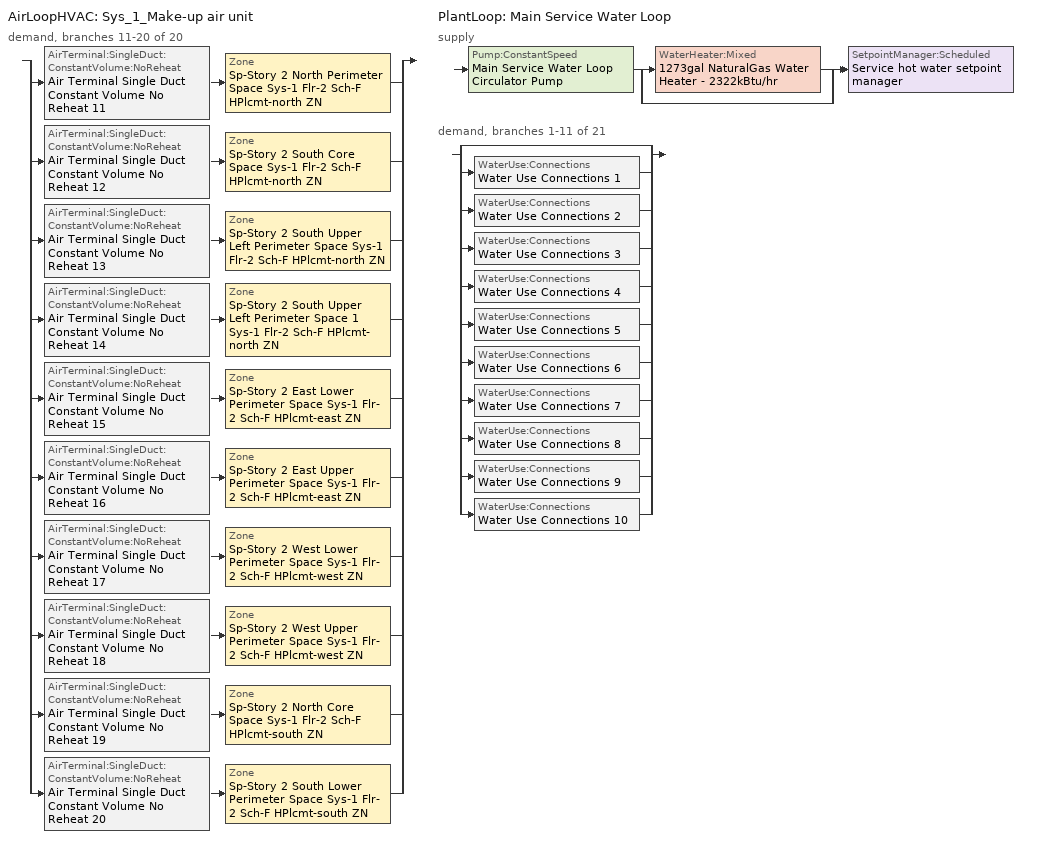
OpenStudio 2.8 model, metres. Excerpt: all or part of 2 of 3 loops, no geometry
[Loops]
AirLoopHVAC 'Sys_1_Make-up air unit'
 demand, branches 11-20 of 20: split
  | AirTerminal:SingleDuct:ConstantVolume:NoReheat 'Air Terminal Single Duct Constant Volume No Reheat 11' > Zone 'Sp-Story 2 North Perimeter Space Sys-1 Flr-2 Sch-F HPlcmt-north ZN'
  | AirTerminal:SingleDuct:ConstantVolume:NoReheat 'Air Terminal Single Duct Constant Volume No Reheat 12' > Zone 'Sp-Story 2 South Core Space Sys-1 Flr-2 Sch-F HPlcmt-north ZN'
  | AirTerminal:SingleDuct:ConstantVolume:NoReheat 'Air Terminal Single Duct Constant Volume No Reheat 13' > Zone 'Sp-Story 2 South Upper Left Perimeter Space Sys-1 Flr-2 Sch-F HPlcmt-north ZN'
  | AirTerminal:SingleDuct:ConstantVolume:NoReheat 'Air Terminal Single Duct Constant Volume No Reheat 14' > Zone 'Sp-Story 2 South Upper Left Perimeter Space 1 Sys-1 Flr-2 Sch-F HPlcmt-north ZN'
  | AirTerminal:SingleDuct:ConstantVolume:NoReheat 'Air Terminal Single Duct Constant Volume No Reheat 15' > Zone 'Sp-Story 2 East Lower Perimeter Space Sys-1 Flr-2 Sch-F HPlcmt-east ZN'
  | AirTerminal:SingleDuct:ConstantVolume:NoReheat 'Air Terminal Single Duct Constant Volume No Reheat 16' > Zone 'Sp-Story 2 East Upper Perimeter Space Sys-1 Flr-2 Sch-F HPlcmt-east ZN'
  | AirTerminal:SingleDuct:ConstantVolume:NoReheat 'Air Terminal Single Duct Constant Volume No Reheat 17' > Zone 'Sp-Story 2 West Lower Perimeter Space Sys-1 Flr-2 Sch-F HPlcmt-west ZN'
  | AirTerminal:SingleDuct:ConstantVolume:NoReheat 'Air Terminal Single Duct Constant Volume No Reheat 18' > Zone 'Sp-Story 2 West Upper Perimeter Space Sys-1 Flr-2 Sch-F HPlcmt-west ZN'
  | AirTerminal:SingleDuct:ConstantVolume:NoReheat 'Air Terminal Single Duct Constant Volume No Reheat 19' > Zone 'Sp-Story 2 North Core Space Sys-1 Flr-2 Sch-F HPlcmt-south ZN'
  | AirTerminal:SingleDuct:ConstantVolume:NoReheat 'Air Terminal Single Duct Constant Volume No Reheat 20' > Zone 'Sp-Story 2 South Lower Perimeter Space Sys-1 Flr-2 Sch-F HPlcmt-south ZN'
PlantLoop 'Main Service Water Loop'
 supply: Pump:ConstantSpeed 'Main Service Water Loop Circulator Pump' > split
  | WaterHeater:Mixed '1273gal NaturalGas Water Heater - 2322kBtu/hr'
  | bypass
  join > SetpointManager:Scheduled 'Service hot water setpoint manager'
 demand, branches 1-11 of 21: split
  | bypass
  | WaterUse:Connections 'Water Use Connections 1'
  | WaterUse:Connections 'Water Use Connections 2'
  | WaterUse:Connections 'Water Use Connections 3'
  | WaterUse:Connections 'Water Use Connections 4'
  | WaterUse:Connections 'Water Use Connections 5'
  | WaterUse:Connections 'Water Use Connections 6'
  | WaterUse:Connections 'Water Use Connections 7'
  | WaterUse:Connections 'Water Use Connections 8'
  | WaterUse:Connections 'Water Use Connections 9'
  | WaterUse:Connections 'Water Use Connections 10'
[Sizing:Zone] Zone Cooling Design Supply Air Temperature Input Method=SupplyAirTemperature; Zone Cooling Design Supply Air Temperature {C}=13; Zone Cooling Design Supply Air Temperature Difference {deltaC}=11.11; Zone Heating Design Supply Air Temperature Input Method=SupplyAirTemperature; Zone Heating Design Supply Air Temperature {C}=43; Zone Heating Design Supply Air Temperature Difference {deltaC}=11.11; Zone Cooling Design Supply Air Humidity Ratio {kg-H2O/kg-air}=0.0085; Zone Heating Design Supply Air Humidity Ratio {kg-H2O/kg-air}=0.008; Zone Heating Sizing Factor=1.3; Zone Cooling Sizing Factor=1.1; Cooling Design Air Flow Method=DesignDay; Heating Design Air Flow Method=DesignDay; Account for Dedicated Outdoor Air System=No; Dedicated Outdoor Air System Control Strategy=NeutralSupplyAir; Dedicated Outdoor Air Low Setpoint Temperature for Design {C}=autosize; Dedicated Outdoor Air High Setpoint Temperature for Design {C}=autosize
Sp-Story 2 North Perimeter Space Sys-1 Flr-2 Sch-F HPlcmt-north ZN; Sp-Story 2 South Core Space Sys-1 Flr-2 Sch-F HPlcmt-north ZN; Sp-Story 2 South Upper Left Perimeter Space Sys-1 Flr-2 Sch-F HPlcmt-north ZN; Sp-Story 2 South Upper Left Perimeter Space 1 Sys-1 Flr-2 Sch-F HPlcmt-north ZN; Sp-Story 2 East Lower Perimeter Space Sys-1 Flr-2 Sch-F HPlcmt-east ZN; Sp-Story 2 East Upper Perimeter Space Sys-1 Flr-2 Sch-F HPlcmt-east ZN; Sp-Story 2 West Lower Perimeter Space Sys-1 Flr-2 Sch-F HPlcmt-west ZN; Sp-Story 2 West Upper Perimeter Space Sys-1 Flr-2 Sch-F HPlcmt-west ZN; Sp-Story 2 North Core Space Sys-1 Flr-2 Sch-F HPlcmt-south ZN; Sp-Story 2 South Lower Perimeter Space Sys-1 Flr-2 Sch-F HPlcmt-south ZN
[Zone equipment]
Sp-Story 2 North Perimeter Space Sys-1 Flr-2 Sch-F HPlcmt-north ZN: Sp-Story 2 North Perimeter Space Sys-1 Flr-2 Sch-F HPlcmt-north ZN PTAC, Zone HVAC Baseboard Convective Water 11, Air Terminal Single Duct Constant Volume No Reheat 11
Sp-Story 2 South Core Space Sys-1 Flr-2 Sch-F HPlcmt-north ZN: Sp-Story 2 South Core Space Sys-1 Flr-2 Sch-F HPlcmt-north ZN PTAC, Zone HVAC Baseboard Convective Water 12, Air Terminal Single Duct Constant Volume No Reheat 12
Sp-Story 2 South Upper Left Perimeter Space Sys-1 Flr-2 Sch-F HPlcmt-north ZN: Sp-Story 2 South Upper Left Perimeter Space Sys-1 Flr-2 Sch-F HPlcmt-north ZN PTAC, Zone HVAC Baseboard Convective Water 13, Air Terminal Single Duct Constant Volume No Reheat 13
Sp-Story 2 South Upper Left Perimeter Space 1 Sys-1 Flr-2 Sch-F HPlcmt-north ZN: Sp-Story 2 South Upper Left Perimeter Space 1 Sys-1 Flr-2 Sch-F HPlcmt-north ZN PTAC, Zone HVAC Baseboard Convective Water 14, Air Terminal Single Duct Constant Volume No Reheat 14
Sp-Story 2 East Lower Perimeter Space Sys-1 Flr-2 Sch-F HPlcmt-east ZN: Sp-Story 2 East Lower Perimeter Space Sys-1 Flr-2 Sch-F HPlcmt-east ZN PTAC, Zone HVAC Baseboard Convective Water 15, Air Terminal Single Duct Constant Volume No Reheat 15
Sp-Story 2 East Upper Perimeter Space Sys-1 Flr-2 Sch-F HPlcmt-east ZN: Sp-Story 2 East Upper Perimeter Space Sys-1 Flr-2 Sch-F HPlcmt-east ZN PTAC, Zone HVAC Baseboard Convective Water 16, Air Terminal Single Duct Constant Volume No Reheat 16
Sp-Story 2 West Lower Perimeter Space Sys-1 Flr-2 Sch-F HPlcmt-west ZN: Sp-Story 2 West Lower Perimeter Space Sys-1 Flr-2 Sch-F HPlcmt-west ZN PTAC, Zone HVAC Baseboard Convective Water 17, Air Terminal Single Duct Constant Volume No Reheat 17
Sp-Story 2 West Upper Perimeter Space Sys-1 Flr-2 Sch-F HPlcmt-west ZN: Sp-Story 2 West Upper Perimeter Space Sys-1 Flr-2 Sch-F HPlcmt-west ZN PTAC, Zone HVAC Baseboard Convective Water 18, Air Terminal Single Duct Constant Volume No Reheat 18
Sp-Story 2 North Core Space Sys-1 Flr-2 Sch-F HPlcmt-south ZN: Sp-Story 2 North Core Space Sys-1 Flr-2 Sch-F HPlcmt-south ZN PTAC, Zone HVAC Baseboard Convective Water 19, Air Terminal Single Duct Constant Volume No Reheat 19
Sp-Story 2 South Lower Perimeter Space Sys-1 Flr-2 Sch-F HPlcmt-south ZN: Sp-Story 2 South Lower Perimeter Space Sys-1 Flr-2 Sch-F HPlcmt-south ZN PTAC, Zone HVAC Baseboard Convective Water 20, Air Terminal Single Duct Constant Volume No Reheat 20
[PlantLoop]
Main Service Water Loop: Glycol Concentration=0; Maximum Loop Temperature {C}=60; Minimum Loop Temperature {C}=10; Plant Loop Volume {m3}=Autocalculate; Load Distribution Scheme=Optimal
[Sizing:Plant]
Main Service Water Loop: Loop Type=Heating; Design Loop Exit Temperature {C}=60; Loop Design Temperature Difference {deltaC}=5; Sizing Option=NonCoincident; Zone Timesteps in Averaging Window=1; Coincident Sizing Factor Mode=None
[Fan:ConstantVolume] Availability Schedule=Always On Discrete; Pressure Rise {Pa}=640; Maximum Flow Rate {m3/s}=AutoSize
Fan Constant Volume 12; Fan Constant Volume 13; Fan Constant Volume 14; Fan Constant Volume 15; Fan Constant Volume 16; Fan Constant Volume 17; Fan Constant Volume 18; Fan Constant Volume 19; Fan Constant Volume 20; Fan Constant Volume 21
[Coil:Cooling:DX:SingleSpeed] Availability Schedule=Always On Discrete; Rated Total Cooling Capacity {W}=autosize; Rated Sensible Heat Ratio=autosize; Rated COP {W/W}=3; Rated Air Flow Rate {m3/s}=autosize; Rated Evaporator Fan Power Per Volume Flow Rate {W/(m3/s)}=773.3; Condenser Type=AirCooled; Evaporative Condenser Effectiveness=0; Evaporative Condenser Air Flow Rate {m3/s}=Autosize; Evaporative Condenser Pump Rated Power Consumption {W}=Autosize; Crankcase Heater Capacity {W}=0; Maximum Outdoor Dry-Bulb Temperature for Crankcase Heater Operation {C}=0; Basin Heater Capacity {W/K}=0; Basin Heater Setpoint Temperature {C}=10
Name | Total Cooling Capacity Function of Temperature Curve | Total Cooling Capacity Function of Flow Fraction Curve | Energy Input Ratio Function of Temperature Curve | Energy Input Ratio Function of Flow Fraction Curve | Part Load Fraction Correlation Curve
Coil Cooling DX Single Speed 12 | Curve Biquadratic 23 | Curve Quadratic 23 | Curve Biquadratic 24 | Curve Quadratic 24 | Curve Cubic 12
Coil Cooling DX Single Speed 13 | Curve Biquadratic 25 | Curve Quadratic 25 | Curve Biquadratic 26 | Curve Quadratic 26 | Curve Cubic 13
Coil Cooling DX Single Speed 14 | Curve Biquadratic 27 | Curve Quadratic 27 | Curve Biquadratic 28 | Curve Quadratic 28 | Curve Cubic 14
Coil Cooling DX Single Speed 15 | Curve Biquadratic 29 | Curve Quadratic 29 | Curve Biquadratic 30 | Curve Quadratic 30 | Curve Cubic 15
Coil Cooling DX Single Speed 16 | Curve Biquadratic 31 | Curve Quadratic 31 | Curve Biquadratic 32 | Curve Quadratic 32 | Curve Cubic 16
Coil Cooling DX Single Speed 17 | Curve Biquadratic 33 | Curve Quadratic 33 | Curve Biquadratic 34 | Curve Quadratic 34 | Curve Cubic 17
Coil Cooling DX Single Speed 18 | Curve Biquadratic 35 | Curve Quadratic 35 | Curve Biquadratic 36 | Curve Quadratic 36 | Curve Cubic 18
Coil Cooling DX Single Speed 19 | Curve Biquadratic 37 | Curve Quadratic 37 | Curve Biquadratic 38 | Curve Quadratic 38 | Curve Cubic 19
Coil Cooling DX Single Speed 20 | Curve Biquadratic 39 | Curve Quadratic 39 | Curve Biquadratic 40 | Curve Quadratic 40 | Curve Cubic 20
Coil Cooling DX Single Speed 21 | Curve Biquadratic 41 | Curve Quadratic 41 | Curve Biquadratic 42 | Curve Quadratic 42 | Curve Cubic 21
[SetpointManager:Scheduled]
Service hot water setpoint manager: Control Variable=Temperature; Schedule=Service Water Loop Temp - 140F
[Coil:Heating:Electric] Availability Schedule=ON_OFF_ALWAYS_OFF
Coil Heating Electric 11; Coil Heating Electric 12; Coil Heating Electric 13; Coil Heating Electric 14; Coil Heating Electric 15; Coil Heating Electric 16; Coil Heating Electric 17; Coil Heating Electric 18; Coil Heating Electric 19; Coil Heating Electric 20
[ZoneHVAC:PackagedTerminalAirConditioner] Availability Schedule=Always On Discrete; Supply Air Flow Rate During Cooling Operation {m3/s}=Autosize; Supply Air Flow Rate During Heating Operation {m3/s}=Autosize; Supply Air Flow Rate When No Cooling or Heating is Needed {m3/s}=Autosize; Outdoor Air Flow Rate During Cooling Operation {m3/s}=1e-05; Outdoor Air Flow Rate During Heating Operation {m3/s}=1e-05; Outdoor Air Flow Rate When No Cooling or Heating is Needed {m3/s}=1e-05; Fan Placement=DrawThrough
Name | Supply Air Fan | Heating Coil | Cooling Coil
Sp-Story 2 North Perimeter Space Sys-1 Flr-2 Sch-F HPlcmt-north ZN PTAC | Fan Constant Volume 12 | Coil Heating Electric 11 | Coil Cooling DX Single Speed 12
Sp-Story 2 South Core Space Sys-1 Flr-2 Sch-F HPlcmt-north ZN PTAC | Fan Constant Volume 13 | Coil Heating Electric 12 | Coil Cooling DX Single Speed 13
Sp-Story 2 South Upper Left Perimeter Space Sys-1 Flr-2 Sch-F HPlcmt-north ZN PTAC | Fan Constant Volume 14 | Coil Heating Electric 13 | Coil Cooling DX Single Speed 14
Sp-Story 2 South Upper Left Perimeter Space 1 Sys-1 Flr-2 Sch-F HPlcmt-north ZN PTAC | Fan Constant Volume 15 | Coil Heating Electric 14 | Coil Cooling DX Single Speed 15
Sp-Story 2 East Lower Perimeter Space Sys-1 Flr-2 Sch-F HPlcmt-east ZN PTAC | Fan Constant Volume 16 | Coil Heating Electric 15 | Coil Cooling DX Single Speed 16
Sp-Story 2 East Upper Perimeter Space Sys-1 Flr-2 Sch-F HPlcmt-east ZN PTAC | Fan Constant Volume 17 | Coil Heating Electric 16 | Coil Cooling DX Single Speed 17
Sp-Story 2 West Lower Perimeter Space Sys-1 Flr-2 Sch-F HPlcmt-west ZN PTAC | Fan Constant Volume 18 | Coil Heating Electric 17 | Coil Cooling DX Single Speed 18
Sp-Story 2 West Upper Perimeter Space Sys-1 Flr-2 Sch-F HPlcmt-west ZN PTAC | Fan Constant Volume 19 | Coil Heating Electric 18 | Coil Cooling DX Single Speed 19
Sp-Story 2 North Core Space Sys-1 Flr-2 Sch-F HPlcmt-south ZN PTAC | Fan Constant Volume 20 | Coil Heating Electric 19 | Coil Cooling DX Single Speed 20
Sp-Story 2 South Lower Perimeter Space Sys-1 Flr-2 Sch-F HPlcmt-south ZN PTAC | Fan Constant Volume 21 | Coil Heating Electric 20 | Coil Cooling DX Single Speed 21
[AirTerminal:SingleDuct:ConstantVolume:NoReheat] Availability Schedule=Always On Discrete; Maximum Air Flow Rate {m3/s}=AutoSize
Air Terminal Single Duct Constant Volume No Reheat 11; Air Terminal Single Duct Constant Volume No Reheat 12; Air Terminal Single Duct Constant Volume No Reheat 13; Air Terminal Single Duct Constant Volume No Reheat 14; Air Terminal Single Duct Constant Volume No Reheat 15; Air Terminal Single Duct Constant Volume No Reheat 16; Air Terminal Single Duct Constant Volume No Reheat 17; Air Terminal Single Duct Constant Volume No Reheat 18; Air Terminal Single Duct Constant Volume No Reheat 19; Air Terminal Single Duct Constant Volume No Reheat 20
[Pump:ConstantSpeed]
Main Service Water Loop Circulator Pump: Rated Flow Rate {m3/s}=autosize; Rated Pump Head {Pa}=179532; Rated Power Consumption {W}=autosize; Motor Efficiency=0.9; Fraction of Motor Inefficiencies to Fluid Stream=0; Pump Control Type=Intermittent; Design Power Sizing Method=PowerPerFlowPerPressure; Design Electric Power per Unit Flow Rate {W/(m3/s)}=348701.1; Design Shaft Power per Unit Flow Rate per Unit Head {W-s/m3-Pa}=1.28205
[WaterHeater:Mixed]
1273gal NaturalGas Water Heater - 2322kBtu/hr: Tank Volume {m3}=4.81835; Setpoint Temperature Schedule=Service Water Loop Temp - 140F; Deadband Temperature Difference {deltaC}=2; Maximum Temperature Limit {C}=60; Heater Control Type=Cycle; Heater Maximum Capacity {W}=680429; Heater Fuel Type=NaturalGas; Heater Thermal Efficiency=0.78; Off Cycle Parasitic Fuel Consumption Rate {W}=276.366; Off Cycle Parasitic Fuel Type=NaturalGas; Off Cycle Parasitic Heat Fraction to Tank=0.8; On Cycle Parasitic Fuel Consumption Rate {W}=276.366; On Cycle Parasitic Fuel Type=NaturalGas; Ambient Temperature Indicator=Schedule; Ambient Temperature Schedule=Water Heater Ambient Temp Schedule - 70f; Off Cycle Loss Coefficient to Ambient Temperature {W/K}=6; On Cycle Loss Coefficient to Ambient Temperature {W/K}=6; Use Side Effectiveness=1; Source Side Effectiveness=1; Use Side Design Flow Rate {m3/s}=autosize; Source Side Design Flow Rate {m3/s}=autosize; Indirect Water Heating Recovery Time {hr}=1.5; Source Side Flow Control Mode=IndirectHeatPrimarySetpoint
[WaterUse:Connections]
Name | Water Use Equipment Name 1
Water Use Connections 1 | Story 1 east lower perimeter space Service Water Use 0.69gal/min
Water Use Connections 2 | Story 1 east upper perimeter space Service Water Use 0.31gal/min
Water Use Connections 3 | Story 1 north core space Service Water Use 7.49gal/min
Water Use Connections 4 | Story 1 north perimeter space Service Water Use 1.0gal/min
Water Use Connections 5 | Story 1 south core space Service Water Use 5.36gal/min
Water Use Connections 6 | Story 1 south lower perimeter space Service Water Use 0.31gal/min
Water Use Connections 7 | Story 1 south upper left perimeter space Service Water Use 0.34gal/min
Water Use Connections 8 | Story 1 south upper left perimeter space 1 Service Water Use 0.34gal/min
Water Use Connections 9 | Story 1 west lower perimeter space Service Water Use 0.69gal/min
Water Use Connections 10 | Story 1 west upper perimeter space Service Water Use 0.31gal/min
[WaterUse:Equipment:Definition]
Name | Peak Flow Rate {m3/s} | Target Temperature Schedule | Sensible Fraction Schedule | Latent Fraction Schedule
Story 1 east lower perimeter space Service Water Use Def 0.69gal/min | 4.34197e-05 | Schedule Ruleset 5 | Schedule Ruleset 3 | Schedule Ruleset 4
Story 1 east upper perimeter space Service Water Use Def 0.31gal/min | 1.94913e-05 | Schedule Ruleset 8 | Schedule Ruleset 6 | Schedule Ruleset 7
Story 1 north core space Service Water Use Def 7.49gal/min | 0.000472543 | Schedule Ruleset 11 | Schedule Ruleset 9 | Schedule Ruleset 10
Story 1 north perimeter space Service Water Use Def 1.0gal/min | 6.2911e-05 | Schedule Ruleset 14 | Schedule Ruleset 12 | Schedule Ruleset 13
Story 1 south core space Service Water Use Def 5.36gal/min | 0.000338059 | Schedule Ruleset 17 | Schedule Ruleset 15 | Schedule Ruleset 16
Story 1 south lower perimeter space Service Water Use Def 0.31gal/min | 1.94913e-05 | Schedule Ruleset 20 | Schedule Ruleset 18 | Schedule Ruleset 19
Story 1 south upper left perimeter space Service Water Use Def 0.34gal/min | 2.17098e-05 | Schedule Ruleset 23 | Schedule Ruleset 21 | Schedule Ruleset 22
Story 1 south upper left perimeter space 1 Service Water Use Def 0.34gal/min | 2.17098e-05 | Schedule Ruleset 26 | Schedule Ruleset 24 | Schedule Ruleset 25
Story 1 west lower perimeter space Service Water Use Def 0.69gal/min | 4.34197e-05 | Schedule Ruleset 29 | Schedule Ruleset 27 | Schedule Ruleset 28
Story 1 west upper perimeter space Service Water Use Def 0.31gal/min | 1.94913e-05 | Schedule Ruleset 32 | Schedule Ruleset 30 | Schedule Ruleset 31
[WaterUse:Equipment] Flow Rate Fraction Schedule=NECB-F-Service Water Heating
Name | Water Use Equipment Definition | Space
Story 1 east lower perimeter space Service Water Use 0.69gal/min | Story 1 east lower perimeter space Service Water Use Def 0.69gal/min | Story 1 East Lower Perimeter Space
Story 1 east upper perimeter space Service Water Use 0.31gal/min | Story 1 east upper perimeter space Service Water Use Def 0.31gal/min | Story 1 East Upper Perimeter Space
Story 1 north core space Service Water Use 7.49gal/min | Story 1 north core space Service Water Use Def 7.49gal/min | Story 1 North Core Space
Story 1 north perimeter space Service Water Use 1.0gal/min | Story 1 north perimeter space Service Water Use Def 1.0gal/min | Story 1 North Perimeter Space
Story 1 south core space Service Water Use 5.36gal/min | Story 1 south core space Service Water Use Def 5.36gal/min | Story 1 South Core Space
Story 1 south lower perimeter space Service Water Use 0.31gal/min | Story 1 south lower perimeter space Service Water Use Def 0.31gal/min | Story 1 South Lower Perimeter Space
Story 1 south upper left perimeter space Service Water Use 0.34gal/min | Story 1 south upper left perimeter space Service Water Use Def 0.34gal/min | Story 1 South Upper Left Perimeter Space
Story 1 south upper left perimeter space 1 Service Water Use 0.34gal/min | Story 1 south upper left perimeter space 1 Service Water Use Def 0.34gal/min | Story 1 South Upper Left Perimeter Space 1
Story 1 west lower perimeter space Service Water Use 0.69gal/min | Story 1 west lower perimeter space Service Water Use Def 0.69gal/min | Story 1 West Lower Perimeter Space
Story 1 west upper perimeter space Service Water Use 0.31gal/min | Story 1 west upper perimeter space Service Water Use Def 0.31gal/min | Story 1 West Upper Perimeter Space
[Schedule:Ruleset]
Name | Default Day Schedule
ON_OFF_ALWAYS_OFF | Schedule Day 3
Service Water Loop Temp - 140F | Service Water Loop Temp - 140F Default
Water Heater Ambient Temp Schedule - 70f | Water Heater Ambient Temp Schedule - 70f Default
Schedule Ruleset 3 | Schedule Day 6
Schedule Ruleset 4 | Schedule Day 7
Schedule Ruleset 5 | Schedule Day 8
NECB-F-Service Water Heating | NECB-F-Service Water Heating Default
Schedule Ruleset 6 | Schedule Day 9
Schedule Ruleset 7 | Schedule Day 10
Schedule Ruleset 8 | Schedule Day 11
Schedule Ruleset 9 | Schedule Day 12
Schedule Ruleset 10 | Schedule Day 13
Schedule Ruleset 11 | Schedule Day 14
Schedule Ruleset 12 | Schedule Day 15
Schedule Ruleset 13 | Schedule Day 16
Schedule Ruleset 14 | Schedule Day 17
Schedule Ruleset 15 | Schedule Day 18
Schedule Ruleset 16 | Schedule Day 19
Schedule Ruleset 17 | Schedule Day 20
Schedule Ruleset 18 | Schedule Day 21
Schedule Ruleset 19 | Schedule Day 22
Schedule Ruleset 20 | Schedule Day 23
Schedule Ruleset 21 | Schedule Day 24
Schedule Ruleset 22 | Schedule Day 25
Schedule Ruleset 23 | Schedule Day 26
Schedule Ruleset 24 | Schedule Day 27
Schedule Ruleset 25 | Schedule Day 28
Schedule Ruleset 26 | Schedule Day 29
Schedule Ruleset 27 | Schedule Day 30
Schedule Ruleset 28 | Schedule Day 31
Schedule Ruleset 29 | Schedule Day 32
Schedule Ruleset 30 | Schedule Day 33
Schedule Ruleset 31 | Schedule Day 34
Schedule Ruleset 32 | Schedule Day 35
[Schedule:Day]
Schedule Day 3; wkdON_OFF_ALWAYS_OFF 1; satON_OFF_ALWAYS_OFF 1; sunON_OFF_ALWAYS_OFF 1: 1, 0, 0, 2, 0, 0, 3, 0, 0, 4, 0, 0, 5, 0, 0, 6, 0, 0, 7, 0, 0, 8, 0, 0, 9, 0, 0, 10, 0, 0, 11, 0, 0, 12, 0, 0, 13, 0, 0, 14, 0, 0, 15, 0, 0, 16, 0, 0, 17, 0, 0, 18, 0, 0, 19, 0, 0, 20, 0, 0, 21, 0, 0, 22, 0, 0, 23, 0, 0, 24, 0, 0
Service Water Loop Temp - 140F Default; Schedule Day 8; Schedule Day 11; Schedule Day 14; Schedule Day 17; Schedule Day 20; Schedule Day 23; Schedule Day 26; Schedule Day 29; Schedule Day 32; Schedule Day 35: 24, 0, 60
Water Heater Ambient Temp Schedule - 70f Default: 24, 0, 21.1111
Schedule Day 6; Schedule Day 9; Schedule Day 12; Schedule Day 15; Schedule Day 18; Schedule Day 21; Schedule Day 24; Schedule Day 27; Schedule Day 30; Schedule Day 33: 24, 0, 0.2
Schedule Day 7; Schedule Day 10; Schedule Day 13; Schedule Day 16; Schedule Day 19; Schedule Day 22; Schedule Day 25; Schedule Day 28; Schedule Day 31; Schedule Day 34: 24, 0, 0.05
NECB-F-Service Water Heating Default; NECB-F-Service Water Heating Default|Wkdy Day; NECB-F-Service Water Heating Sat Day; NECB-F-Service Water Heating Sun|Hol Day: 1, 0, 0.35, 2, 0, 0.21, 3, 0, 0.14, 5, 0, 0.07, 6, 0, 0.14, 7, 0, 0.28, 8, 0, 0.42, 9, 0, 0.63, 10, 0, 0.49, 12, 0, 0.35, 13, 0, 0.28, 14, 0, 0.35, 15, 0, 0.28, 19, 0, 0.21, 20, 0, 0.35, 24, 0, 0.49
[Schedule:Rule] Date Specification Type=DateRange; Start Month=1; Start Day=1; End Month=12; End Day=31
Name | Schedule Ruleset | Rule Order | Day Schedule | Apply Sunday | Apply Monday | Apply Tuesday | Apply Wednesday | Apply Thursday | Apply Friday | Apply Saturday
wkdON_OFF_ALWAYS_OFF rule | ON_OFF_ALWAYS_OFF | 2 | wkdON_OFF_ALWAYS_OFF 1 | No | Yes | Yes | Yes | Yes | Yes | No
satON_OFF_ALWAYS_OFFrule | ON_OFF_ALWAYS_OFF | 1 | satON_OFF_ALWAYS_OFF 1 | No | No | No | No | No | No | Yes
sunON_OFF_ALWAYS_OFFrule | ON_OFF_ALWAYS_OFF | 0 | sunON_OFF_ALWAYS_OFF 1 | Yes | No | No | No | No | No | No
Schedule Rule 17 | NECB-F-Service Water Heating | 2 | NECB-F-Service Water Heating Default|Wkdy Day |  | Yes | Yes | Yes | Yes | Yes
Schedule Rule 18 | NECB-F-Service Water Heating | 1 | NECB-F-Service Water Heating Sat Day |  |  |  |  |  |  | Yes
Schedule Rule 19 | NECB-F-Service Water Heating | 0 | NECB-F-Service Water Heating Sun|Hol Day | Yes
[Schedule:Constant]
Always On Discrete: Value=1
[Curve:Biquadratic] Minimum Value of x=13; Maximum Value of x=24; Minimum Value of y=24; Maximum Value of y=46
Name | Coefficient1 Constant | Coefficient2 x | Coefficient3 x**2 | Coefficient4 y | Coefficient5 y**2 | Coefficient6 x*y
Curve Biquadratic 23; Curve Biquadratic 25; Curve Biquadratic 27; Curve Biquadratic 29; Curve Biquadratic 31; Curve Biquadratic 33; Curve Biquadratic 35; Curve Biquadratic 37; Curve Biquadratic 39; Curve Biquadratic 41 | 0.867905 | 0.0142459 | 0.000554364 | -0.00755748 | 3.3048e-05 | -0.000191808
Curve Biquadratic 24; Curve Biquadratic 26; Curve Biquadratic 28; Curve Biquadratic 30; Curve Biquadratic 32; Curve Biquadratic 34; Curve Biquadratic 36; Curve Biquadratic 38; Curve Biquadratic 40; Curve Biquadratic 42 | 0.116936 | 0.0284933 | -0.000411156 | 0.0214108 | 0.000161028 | -0.000679104
[Curve:Quadratic] Coefficient1 Constant=1; Coefficient2 x=0; Coefficient3 x**2=0; Minimum Value of x=0; Maximum Value of x=1
Curve Quadratic 23; Curve Quadratic 24; Curve Quadratic 25; Curve Quadratic 26; Curve Quadratic 27; Curve Quadratic 28; Curve Quadratic 29; Curve Quadratic 30; Curve Quadratic 31; Curve Quadratic 32; Curve Quadratic 33; Curve Quadratic 34; Curve Quadratic 35; Curve Quadratic 36; Curve Quadratic 37; Curve Quadratic 38; Curve Quadratic 39; Curve Quadratic 40; Curve Quadratic 41; Curve Quadratic 42
[Curve:Cubic] Coefficient1 Constant=0.0277; Coefficient2 x=4.9151; Coefficient3 x**2=-8.184; Coefficient4 x**3=4.2702; Minimum Value of x=0.7; Maximum Value of x=1
Curve Cubic 12; Curve Cubic 13; Curve Cubic 14; Curve Cubic 15; Curve Cubic 16; Curve Cubic 17; Curve Cubic 18; Curve Cubic 19; Curve Cubic 20; Curve Cubic 21
